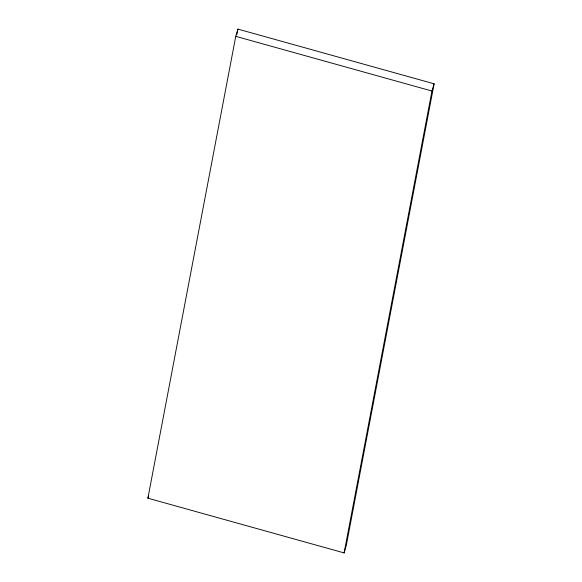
<?xml version="1.0" encoding="UTF-8"?>
<svg xmlns="http://www.w3.org/2000/svg" width="582" height="582" viewBox="0 0 582 582"><rect width="100%" height="100%" fill="white"/><g stroke="black" fill="none" stroke-linecap="round" stroke-linejoin="round"><path stroke-width="0.87" d="M147.893 498.199L235.761 36.339L237.9 29.1L434.107 83.801L346.239 545.661L344.1 552.9L147.893 498.199L148.606 495.784M236.881 34.462L237.9 29.1M344.1 552.9L431.96 91.039L434.107 83.801M235.761 36.339L431.96 91.039"/></g></svg>
